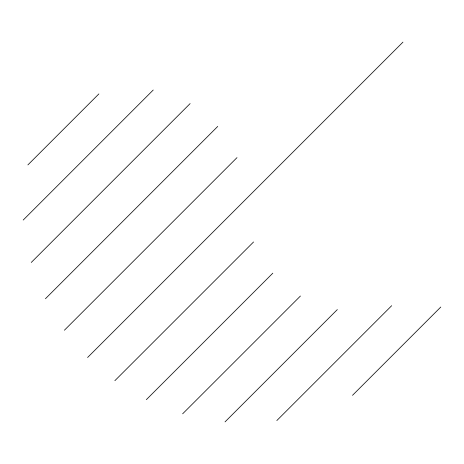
<?xml version="1.0" encoding="UTF-8"?>
<svg xmlns="http://www.w3.org/2000/svg" width="464" height="464" viewBox="0 0 464 464"><rect width="100%" height="100%" fill="white"/><g stroke="black" fill="none" stroke-linecap="round" stroke-linejoin="round"><path stroke-width="0.7" d="M27.881 164.911L98.884 93.908M23.2 220.046L153.23 90.016M31.256 262.45L190.118 103.588M45.426 298.735L217.732 126.428M64.397 330.229L236.994 157.632M87.597 357.489L402.961 42.12M114.857 380.683L253.559 241.976M146.346 399.655L272.82 273.174M182.636 413.818L300.434 296.02M225.034 421.88L337.322 309.592M276.817 420.558L391.674 305.701M352.507 395.328L440.8 307.029"/></g></svg>
